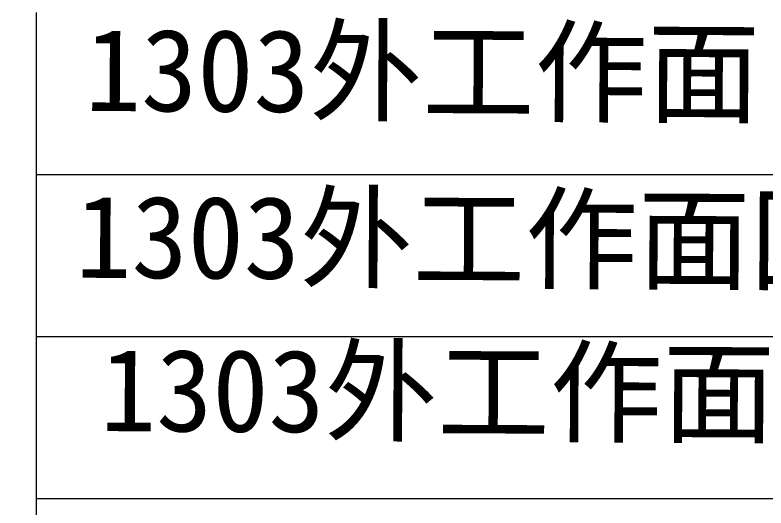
# Model space of a CAD drawing. Header units: inches. Extents: x -211412 to -11687, y -5 to 7052.
# Drawn here: x -210312.79 to -210278.21, y 6803.85 to 6826.53 of the extents above; entities that cross this region are included whole.
import ezdxf

# ---------------------------------------------------------------- set-up
doc = ezdxf.new("R2010")
doc.units = ezdxf.units.IN
doc.header["$MEASUREMENT"] = 0
doc.linetypes.add('CKSDHX1', pattern=[36, 30, -2, 0, -2, 0, -2])
doc.layers.get('0').update_dxf_attribs({"lineweight": 0})
doc.layers.add('通防巷道名称', color=7, linetype='CKSDHX1')

msp = doc.modelspace()

# ---------------------------------------------------------------- linework, layer by layer
at = {"color": 7}
for p, q in [((-210311.805, 6672.545), (-210311.805, 6826.649)), ((-210311.805, 6804.28), (-210043.11, 6804.28))]:
    msp.add_line(p, q, dxfattribs=at)
for p, q in [((-210311.805, 6819.193), (-210043.131, 6819.193)), ((-210311.805, 6811.736), (-210043.131, 6811.736))]:
    msp.add_line(p, q)

# ---------------------------------------------------------------- texts
at = {"layer": '通防巷道名称', "color": 0, "linetype": 'Continuous', "lineweight": 30, "char_height": 3.8, "width": 67.46259, "attachment_point": 1, "rotation": 359.7045}
for s, insert in [('{\\fSimSun|b0|i0|c134|p34;\\C7;1303外工作面}', (-210309.552, 6825.92)), ('{\\fSimSun|b0|i0|c134|p34;\\C7;1303外工作面回风隅角}', (-210309.994, 6818.243)), ('{\\fSimSun|b0|i0|c134|p34;\\C7;1303外工作面回风}', (-210308.859, 6811.185))]:
    msp.add_mtext(s, dxfattribs=dict(at, insert=insert))

doc.saveas('drawing.dxf')
